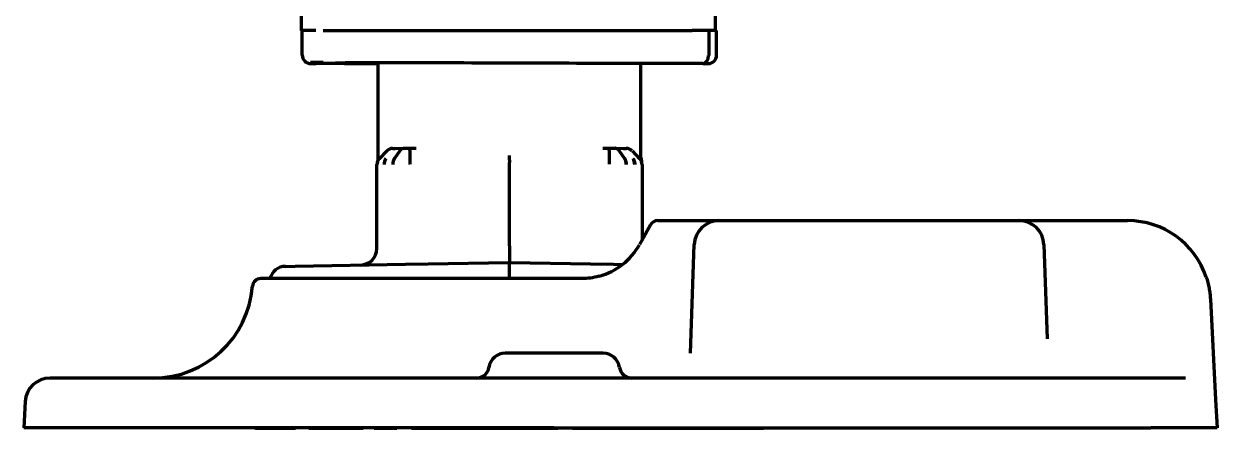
# Model space of a CAD drawing. Header units: inches. Extents: x -3022 to 7311, y 343 to 5680.
# Drawn here: x 5378 to 5522, y 2076.7 to 2125.5 of the extents above; entities that cross this region are included whole.
import ezdxf

# ---------------------------------------------------------------- set-up
doc = ezdxf.new("R2010")
doc.units = ezdxf.units.IN

msp = doc.modelspace()

# ---------------------------------------------------------------- linework, layer by layer
at = {"linetype": 'Continuous', "lineweight": 70}
for p, q in [((5411.43, 2205.19), (5411.43, 2124.74)), ((5461.43, 2124.74), (5461.43, 2205.19)), ((5413.23, 2124.74), (5411.43, 2124.74)), ((5411.58, 2121.89), (5411.58, 2124.74)), ((5414.08, 2124.74), (5458.63, 2124.74)), ((5460.39, 2124.74), (5458.63, 2124.74)), ((5461.43, 2124.74), (5459.63, 2124.74)), ((5460.62, 2124.74), (5460.62, 2121.74)), ((5460.62, 2124.74), (5460.62, 2121.74)), ((5461.43, 2124.74), (5461.58, 2124.74)), ((5461.58, 2121.75), (5461.58, 2124.74)), ((5411.58, 2121.75), (5411.58, 2121.89)), ((5413.01, 2120.74), (5413.24, 2120.74)), ((5420.7, 2120.74), (5413.24, 2120.74)), ((5420.7, 2120.74), (5413.24, 2120.74)), ((5420.7, 2120.83), (5420.7, 2109.05)), ((5459.91, 2120.74), (5451.43, 2120.74)), ((5459.91, 2120.74), (5451.43, 2120.74)), ((5452.45, 2109.05), (5452.45, 2120.74)), ((5459.92, 2120.74), (5460.15, 2120.74)), ((5421.79, 2110.2), (5420.87, 2109.25)), ((5422.49, 2110.5), (5422.8, 2110.5)), ((5423.34, 2110.22), (5422.69, 2109.28)), ((5422.8, 2110.5), (5423.83, 2110.52)), ((5424.56, 2110.24), (5424.56, 2109.3)), ((5424.57, 2110.53), (5425.33, 2110.55)), ((5447.83, 2110.55), (5448.59, 2110.53)), ((5448.6, 2110.24), (5448.6, 2109.3)), ((5449.32, 2110.52), (5450.36, 2110.5)), ((5449.82, 2110.22), (5450.47, 2109.28)), ((5450.36, 2110.5), (5450.67, 2110.5)), ((5451.37, 2110.2), (5452.29, 2109.25)), ((5420.58, 2098.43), (5420.58, 2108.55)), ((5422.69, 2109.28), (5422.69, 2109.28)), ((5436.58, 2098.74), (5436.58, 2108.8)), ((5450.47, 2109.28), (5450.47, 2109.28)), ((5452.58, 2108.55), (5452.58, 2099.44)), ((5453.61, 2101.28), (5452.55, 2099.38)), ((5454.48, 2101.79), (5455.88, 2101.79)), ((5455.88, 2101.79), (5461.88, 2101.79)), ((5461.88, 2101.79), (5467.37, 2101.79)), ((5467.37, 2101.79), (5492.58, 2101.79)), ((5492.58, 2101.79), (5498.08, 2101.79)), ((5498.08, 2101.79), (5506.3, 2101.79)), ((5506.3, 2101.79), (5511.18, 2101.79)), ((5452.55, 2099.38), (5452.27, 2098.89)), ((5458.42, 2085.78), (5458.88, 2098.9)), ((5501.08, 2098.9), (5501.48, 2087.53)), ((5426.78, 2096.57), (5436.47, 2096.74)), ((5436.47, 2096.74), (5436.58, 2096.74)), ((5436.58, 2096.74), (5436.68, 2096.74)), ((5436.68, 2096.74), (5446.37, 2096.57)), ((5409.56, 2096.27), (5410.73, 2096.29)), ((5410.73, 2096.29), (5424.02, 2096.52)), ((5424.02, 2096.52), (5426.78, 2096.57)), ((5446.37, 2096.57), (5449.13, 2096.52)), ((5449.13, 2096.52), (5450.23, 2096.5)), ((5441.98, 2094.79), (5406.56, 2094.79)), ((5445.29, 2094.79), (5441.98, 2094.79)), ((5521.16, 2092.32), (5521.8, 2080.17)), ((5447.88, 2085.79), (5436.07, 2085.79)), ((5441.98, 2082.79), (5381.14, 2082.79)), ((5513.82, 2082.79), (5441.98, 2082.79)), ((5518.15, 2082.79), (5513.82, 2082.79)), ((5378.14, 2079.95), (5377.98, 2076.79)), ((5521.8, 2080.17), (5521.98, 2076.79)), ((5441.98, 2076.79), (5377.98, 2076.79)), ((5406.08, 2076.74), (5410.77, 2076.74)), ((5412.35, 2076.74), (5418.94, 2076.74)), ((5420.26, 2076.74), (5422.97, 2076.74)), ((5424.76, 2076.74), (5436.58, 2076.74)), ((5436.58, 2076.74), (5442.4, 2076.74)), ((5441.98, 2076.79), (5513.99, 2076.79)), ((5444.2, 2076.74), (5467.08, 2076.74)), ((5521.98, 2076.79), (5513.99, 2076.79))]:
    msp.add_line(p, q, dxfattribs=at)
for centre, radius, start, end in [((5422.5, 2109.5), 1, 91, 135.5), ((5421.58, 2108.55), 1, 135.5, 180), ((5451.58, 2108.55), 1, 0, 44.5), ((5454.45, 2109.41), 2, 180.6303, 195.6901), ((5454.48, 2100.79), 1, 90, 150.78), ((5461.88, 2098.79), 3, 90, 178), ((5498.08, 2098.79), 3, 2, 90), ((5511.18, 2091.79), 10, 18.4467, 90), ((5418.58, 2098.43), 2, 271, 0), ((5445.29, 2102.79), 8, 285.3157, 330.78), ((5409.59, 2094.27), 2, 91, 164.8895), ((5393.6, 2094.79), 12, 270, 355.5883), ((5406.56, 2093.79), 1, 90, 175.5883), ((5436.07, 2083.79), 2, 90, 171.7868), ((5447.88, 2083.79), 2, 8.2132, 90), ((5432.61, 2084.29), 1.5, 270, 351.7868), ((5451.35, 2084.29), 1.5, 188.2132, 270), ((5381.14, 2079.79), 3, 90, 177), ((5406.08, 2077.24), 0.5, 244.1573, 270), ((5467.08, 2077.24), 0.5, 270, 295.8427)]:
    msp.add_arc(centre, radius, start, end, dxfattribs=at)
for centre, major_axis, ratio, start_param, end_param in [((5412.58, 2121.75), (1, 0), 0.999995, 3.141593, 4.709304), ((5459.91, 2121.74), (0, 1), 0.7071, 3.141593, 4.712389), ((5459.91, 2121.74), (0, 1), 0.7071, 3.141593, 4.712389), ((5460.58, 2121.75), (1, 0), 0.999995, 4.715474, 6.283185), ((5414.08, 2120.88), (-1.5, 0), 0.003085, 4.712398, 6.283195), ((5414.08, 2120.74), (-1.5, 0), 0.003085, 0.00001, 0.785408), ((5436.58, 2120.74), (-21, 0.06), 0.003085, 3.927, 6.996876), ((5459.08, 2120.74), (1.5, 0), 0.003085, 5.497778, 6.283176), ((5448.57, 2109.53), (-0.017, -1), 0.01745, 2.356346, 3.141594), ((5450.65, 2109.5), (0, 1), 1, 5.48906, 6.265732), ((5422.16, 2108.56), (0.01, -1), 0.707088, 3.925849, 4.705112), ((5423.2, 2108.58), (0.017, -1), 0.707053, 3.92082, 4.700056), ((5424.58, 2108.59), (0.01, -1), 0.017451, 3.926954, 4.712206), ((5449.96, 2108.58), (-0.017, -1), 0.707053, 1.583129, 2.362365), ((5450.99, 2108.56), (-0.01, -1), 0.707088, 1.578072, 2.357338)]:
    msp.add_ellipse(centre, major_axis=major_axis, ratio=ratio, start_param=start_param, end_param=end_param, dxfattribs=at)
for points, knots in [([(5423.34, 2110.22), (5423.37, 2110.27), (5423.41, 2110.31), (5423.47, 2110.36), (5423.48, 2110.38), (5423.51, 2110.41), (5423.52, 2110.41), (5423.55, 2110.43), (5423.56, 2110.43), (5423.61, 2110.47), (5423.65, 2110.48), (5423.71, 2110.5), (5423.72, 2110.51), (5423.74, 2110.51), (5423.74, 2110.51), (5423.74, 2110.51), (5423.75, 2110.51), (5423.76, 2110.51), (5423.79, 2110.52), (5423.81, 2110.52), (5423.83, 2110.52)], [0, 0, 0, 0, 0.25, 0.25, 0.375, 0.375, 0.4375, 0.4375, 0.5, 0.5, 0.75, 0.75, 0.8125, 0.828125, 0.828125, 0.84375, 0.84375, 0.875, 0.875, 1, 1, 1, 1]), ([(5423.83, 2110.52), (5423.88, 2110.52), (5423.93, 2110.52), (5424.02, 2110.52), (5424.05, 2110.52), (5424.09, 2110.52), (5424.11, 2110.52), (5424.14, 2110.52), (5424.15, 2110.52), (5424.23, 2110.53), (5424.3, 2110.53), (5424.4, 2110.53), (5424.43, 2110.53), (5424.5, 2110.53), (5424.53, 2110.53), (5424.57, 2110.53)], [0, 0, 0, 0, 0.25, 0.25, 0.375, 0.375, 0.4375, 0.4375, 0.5, 0.5, 0.75, 0.75, 0.875, 0.875, 1, 1, 1, 1]), ([(5424.56, 2110.24), (5424.56, 2110.29), (5424.56, 2110.37), (5424.56, 2110.43), (5424.56, 2110.48), (5424.56, 2110.5), (5424.56, 2110.52), (5424.56, 2110.52), (5424.56, 2110.52), (5424.56, 2110.53), (5424.56, 2110.53), (5424.56, 2110.53), (5424.57, 2110.53), (5424.57, 2110.53)], [0, 0, 0, 0, 0.25, 0.5, 0.5, 0.75, 0.75, 0.8125, 0.84375, 0.84375, 0.875, 0.875, 1, 1, 1, 1]), ([(5436.58, 2109.09), (5436.58, 2109.18), (5436.58, 2109.27), (5436.58, 2109.42), (5436.58, 2109.49), (5436.58, 2109.58), (5436.58, 2109.61), (5436.58, 2109.63), (5436.58, 2109.64), (5436.58, 2109.65), (5436.58, 2109.65), (5436.58, 2109.66)], [0, 0, 0, 0, 0.5, 0.5, 0.75, 0.875, 0.9375, 0.9375, 0.96875, 0.96875, 1, 1, 1, 1]), ([(5448.59, 2110.53), (5448.61, 2110.53), (5448.62, 2110.53), (5448.66, 2110.53), (5448.68, 2110.53), (5448.71, 2110.53), (5448.73, 2110.53), (5448.76, 2110.53), (5448.81, 2110.53), (5448.86, 2110.53), (5448.91, 2110.53), (5448.92, 2110.53), (5448.96, 2110.53), (5448.97, 2110.53), (5449.05, 2110.52), (5449.11, 2110.52), (5449.19, 2110.52), (5449.22, 2110.52), (5449.27, 2110.52), (5449.3, 2110.52), (5449.32, 2110.52)], [0, 0, 0, 0, 0.0625, 0.0625, 0.125, 0.125, 0.1875, 0.1875, 0.25, 0.375, 0.375, 0.4375, 0.4375, 0.5, 0.5, 0.75, 0.75, 0.875, 0.875, 1, 1, 1, 1]), ([(5449.82, 2110.22), (5449.78, 2110.27), (5449.75, 2110.31), (5449.7, 2110.36), (5449.69, 2110.37), (5449.67, 2110.38), (5449.66, 2110.39), (5449.63, 2110.41), (5449.61, 2110.43), (5449.55, 2110.47), (5449.5, 2110.48), (5449.45, 2110.5), (5449.43, 2110.51), (5449.42, 2110.51), (5449.41, 2110.51), (5449.41, 2110.51), (5449.4, 2110.51), (5449.4, 2110.51), (5449.37, 2110.52), (5449.35, 2110.52), (5449.32, 2110.52)], [0, 0, 0, 0, 0.25, 0.25, 0.3125, 0.3125, 0.375, 0.375, 0.5, 0.5, 0.75, 0.75, 0.8125, 0.828125, 0.828125, 0.84375, 0.84375, 0.875, 0.875, 1, 1, 1, 1]), ([(5420.7, 2109.41), (5420.7, 2109.34), (5420.7, 2109.2), (5420.67, 2109.04), (5420.65, 2108.94), (5420.64, 2108.89), (5420.63, 2108.88), (5420.63, 2108.88), (5420.63, 2108.87), (5420.63, 2108.87), (5420.63, 2108.86), (5420.62, 2108.85), (5420.63, 2108.86)], [0, 0, 0, 0, 0.234616, 0.429607, 0.536879, 0.560137, 0.572426, 0.583684, 0.600883, 0.637115, 0.75169, 1, 1, 1, 1]), ([(5420.62, 2108.84), (5420.62, 2108.84), (5420.62, 2108.85), (5420.62, 2108.85), (5420.62, 2108.85), (5420.62, 2108.85)], [0, 0, 0, 0, 0.314524, 0.691066, 1, 1, 1, 1]), ([(5421.66, 2109.26), (5421.66, 2109.26), (5421.66, 2109.26), (5421.64, 2109.24), (5421.61, 2109.19), (5421.57, 2109.11), (5421.54, 2109.03), (5421.51, 2108.94), (5421.49, 2108.85), (5421.47, 2108.75), (5421.46, 2108.66), (5421.46, 2108.59), (5421.46, 2108.56)], [0, 0, 0, 0, 0.000028, 0.000028, 0.125025, 0.250021, 0.375018, 0.500014, 0.625011, 0.750007, 0.875004, 1, 1, 1, 1]), ([(5424.56, 2109.3), (5424.56, 2109.25), (5424.56, 2109.2), (5424.56, 2109.12), (5424.56, 2109.09), (5424.56, 2109.03), (5424.56, 2109), (5424.56, 2108.91), (5424.56, 2108.85), (5424.56, 2108.76), (5424.56, 2108.72), (5424.56, 2108.68), (5424.56, 2108.67), (5424.56, 2108.66), (5424.56, 2108.65), (5424.56, 2108.62), (5424.56, 2108.61), (5424.56, 2108.59)], [0, 0, 0, 0, 0.25, 0.25, 0.375, 0.375, 0.5, 0.5, 0.75, 0.75, 0.875, 0.875, 0.90625, 0.90625, 0.9375, 0.9375, 1, 1, 1, 1]), ([(5436.58, 2109.09), (5436.58, 2109.09), (5436.58, 2109.09), (5436.58, 2109.06), (5436.58, 2109.02), (5436.58, 2108.95), (5436.58, 2108.87), (5436.58, 2108.83), (5436.58, 2108.8)], [0, 0, 0, 0, 0.000031, 0.000031, 0.250024, 0.500016, 0.750008, 1, 1, 1, 1]), ([(5448.6, 2109.3), (5448.6, 2109.25), (5448.6, 2109.2), (5448.6, 2109.09), (5448.6, 2109.03), (5448.6, 2108.91), (5448.6, 2108.85), (5448.6, 2108.72), (5448.6, 2108.66), (5448.6, 2108.59)], [0, 0, 0, 0, 0.25, 0.25, 0.5, 0.5, 0.75, 0.75, 1, 1, 1, 1]), ([(5451.5, 2109.26), (5451.5, 2109.26), (5451.5, 2109.26), (5451.51, 2109.24), (5451.54, 2109.19), (5451.58, 2109.11), (5451.62, 2109.03), (5451.65, 2108.94), (5451.67, 2108.85), (5451.69, 2108.75), (5451.7, 2108.66), (5451.7, 2108.59), (5451.7, 2108.56)], [0, 0, 0, 0, 0.00004, 0.00004, 0.125035, 0.25003, 0.375025, 0.50002, 0.625015, 0.75001, 0.875005, 1, 1, 1, 1]), ([(5436.58, 2098.74), (5436.58, 2098.69), (5436.58, 2098.58), (5436.58, 2098.41), (5436.58, 2098.25), (5436.58, 2098.09), (5436.58, 2097.94), (5436.58, 2097.79), (5436.58, 2097.65), (5436.58, 2097.51), (5436.58, 2097.39), (5436.58, 2097.27), (5436.58, 2097.16), (5436.58, 2097.07), (5436.58, 2096.98), (5436.58, 2096.91), (5436.58, 2096.85), (5436.58, 2096.8), (5436.58, 2096.77), (5436.58, 2096.75), (5436.58, 2096.74), (5436.58, 2096.74)], [0, 0, 0, 0, 0.052794, 0.105589, 0.158383, 0.211178, 0.263972, 0.316766, 0.369561, 0.422355, 0.47515, 0.527944, 0.580739, 0.633533, 0.686327, 0.739122, 0.791916, 0.844711, 0.897505, 0.950299, 1, 1, 1, 1]), ([(5436.58, 2094.74), (5436.58, 2094.76), (5436.58, 2094.77), (5436.58, 2094.81), (5436.58, 2094.82), (5436.58, 2094.87), (5436.58, 2094.91), (5436.58, 2095), (5436.58, 2095.13), (5436.58, 2095.26), (5436.58, 2095.35), (5436.58, 2095.38), (5436.58, 2095.45), (5436.58, 2095.48), (5436.58, 2095.63), (5436.58, 2095.74), (5436.58, 2095.91), (5436.58, 2095.96), (5436.58, 2096.03), (5436.58, 2096.06), (5436.58, 2096.11), (5436.58, 2096.13), (5436.58, 2096.25), (5436.58, 2096.33), (5436.58, 2096.42), (5436.58, 2096.44), (5436.58, 2096.46), (5436.58, 2096.47), (5436.58, 2096.49), (5436.58, 2096.53), (5436.58, 2096.56), (5436.58, 2096.64), (5436.58, 2096.68), (5436.58, 2096.71), (5436.58, 2096.72), (5436.58, 2096.72), (5436.58, 2096.73), (5436.58, 2096.74), (5436.58, 2096.74), (5436.58, 2096.74)], [0, 0, 0, 0, 0.015666, 0.015666, 0.031332, 0.031332, 0.062663, 0.062663, 0.125326, 0.187989, 0.187989, 0.219321, 0.219321, 0.250653, 0.250653, 0.375979, 0.375979, 0.438642, 0.438642, 0.469974, 0.469974, 0.501305, 0.501305, 0.626631, 0.626631, 0.657963, 0.657963, 0.673629, 0.673629, 0.689295, 0.751958, 0.751958, 0.877284, 0.877284, 0.908616, 0.908616, 0.939947, 0.939947, 1, 1, 1, 1]), ([(5447.4, 2095.08), (5447.05, 2094.98), (5446.71, 2094.91), (5446, 2094.82), (5445.65, 2094.79), (5445.29, 2094.79)], [0, 0, 0, 0, 0.5, 0.5, 1, 1, 1, 1])]:
    msp.add_open_spline(points, degree=3, knots=knots, dxfattribs=at)
for points, degree in [([(5422.69, 2109.28), (5422.68, 2109.26), (5422.65, 2109.21), (5422.61, 2109.13), (5422.57, 2109.05), (5422.54, 2108.96), (5422.52, 2108.87), (5422.5, 2108.77), (5422.5, 2108.67), (5422.49, 2108.61), (5422.49, 2108.58)], 3), ([(5450.47, 2109.28), (5450.48, 2109.26), (5450.51, 2109.21), (5450.55, 2109.13), (5450.59, 2109.05), (5450.61, 2108.96), (5450.64, 2108.87), (5450.65, 2108.77), (5450.66, 2108.67), (5450.66, 2108.61), (5450.66, 2108.58)], 3), ([(5452.51, 2108.88), (5452.56, 2108.82), (5452.53, 2108.87)], 2), ([(5520.66, 2094.96), (5520.74, 2094.74), (5520.86, 2094.31), (5521.01, 2093.65), (5521.11, 2092.99), (5521.15, 2092.54), (5521.16, 2092.32)], 3)]:
    msp.add_open_spline(points, degree=degree, dxfattribs=at)

doc.saveas('drawing.dxf')
